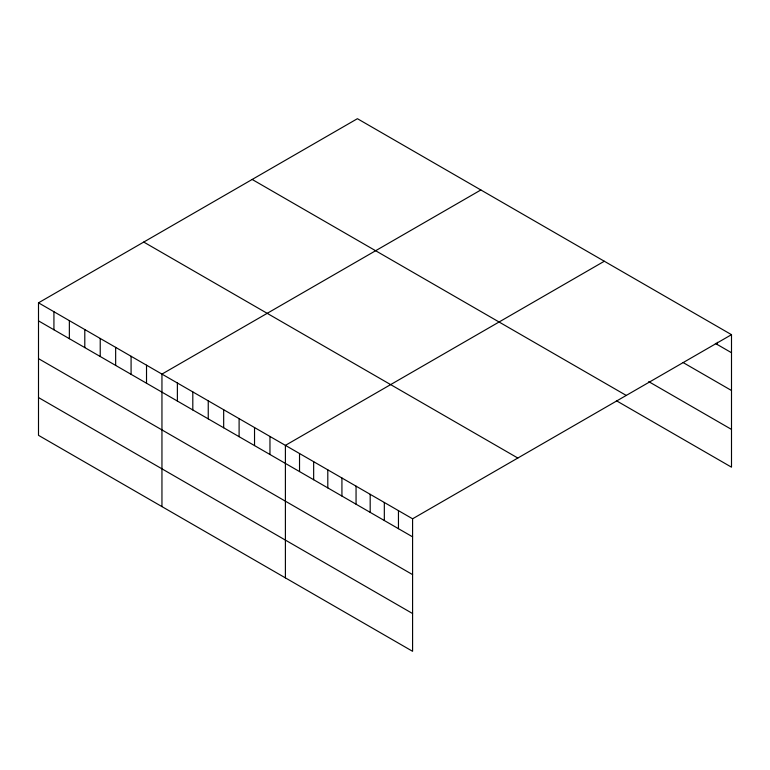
<?xml version="1.0" encoding="UTF-8"?>
<svg xmlns="http://www.w3.org/2000/svg" width="770" height="770" viewBox="0 0 770 770"><rect width="100%" height="100%" fill="white"/><g stroke="black" fill="none" stroke-linecap="round" stroke-linejoin="round"><path stroke-width="1.16" d="M38.5 302.822L412.585 518.797L412.585 651.304L38.5 435.329L38.5 302.822L357.415 118.695L731.5 334.671L731.5 467.178L616.424 400.747M480.865 189.969L161.95 374.095L161.95 506.602M604.306 261.242L285.4 445.368L285.4 577.875M412.585 518.797L731.5 334.671M715.349 343.401L731.5 352.718M683.048 362.516L731.5 390.496M648.725 381.622L731.5 429.41M252.175 179.458L626.26 395.433M143.74 242.059L517.825 458.034M38.5 320.869L412.585 536.844M38.5 358.637L412.585 574.613M38.5 397.551L412.585 613.536M717.371 342.303L717.371 344.565M398.456 510.635L398.456 528.682M384.326 502.473L384.326 520.53M370.187 494.321L370.187 512.368M356.058 486.159L356.058 504.206M341.928 477.997L341.928 496.044M327.799 469.844L327.799 487.891M313.659 461.682L313.659 479.729M299.53 453.52L299.53 471.567M269.962 436.455L269.962 454.502M254.533 427.543L254.533 445.589M239.104 418.639L239.104 436.686M223.675 409.727L223.675 427.774M208.247 400.814L208.247 418.87M192.808 391.911L192.808 409.958M177.379 382.998L177.379 401.045M146.521 365.182L146.521 383.229M131.083 356.269L131.083 374.316M115.654 347.366L115.654 365.413M100.225 338.454L100.225 356.5M84.796 329.55L84.796 347.597M69.358 320.638L69.358 338.685M53.929 311.725L53.929 329.772"/></g></svg>
